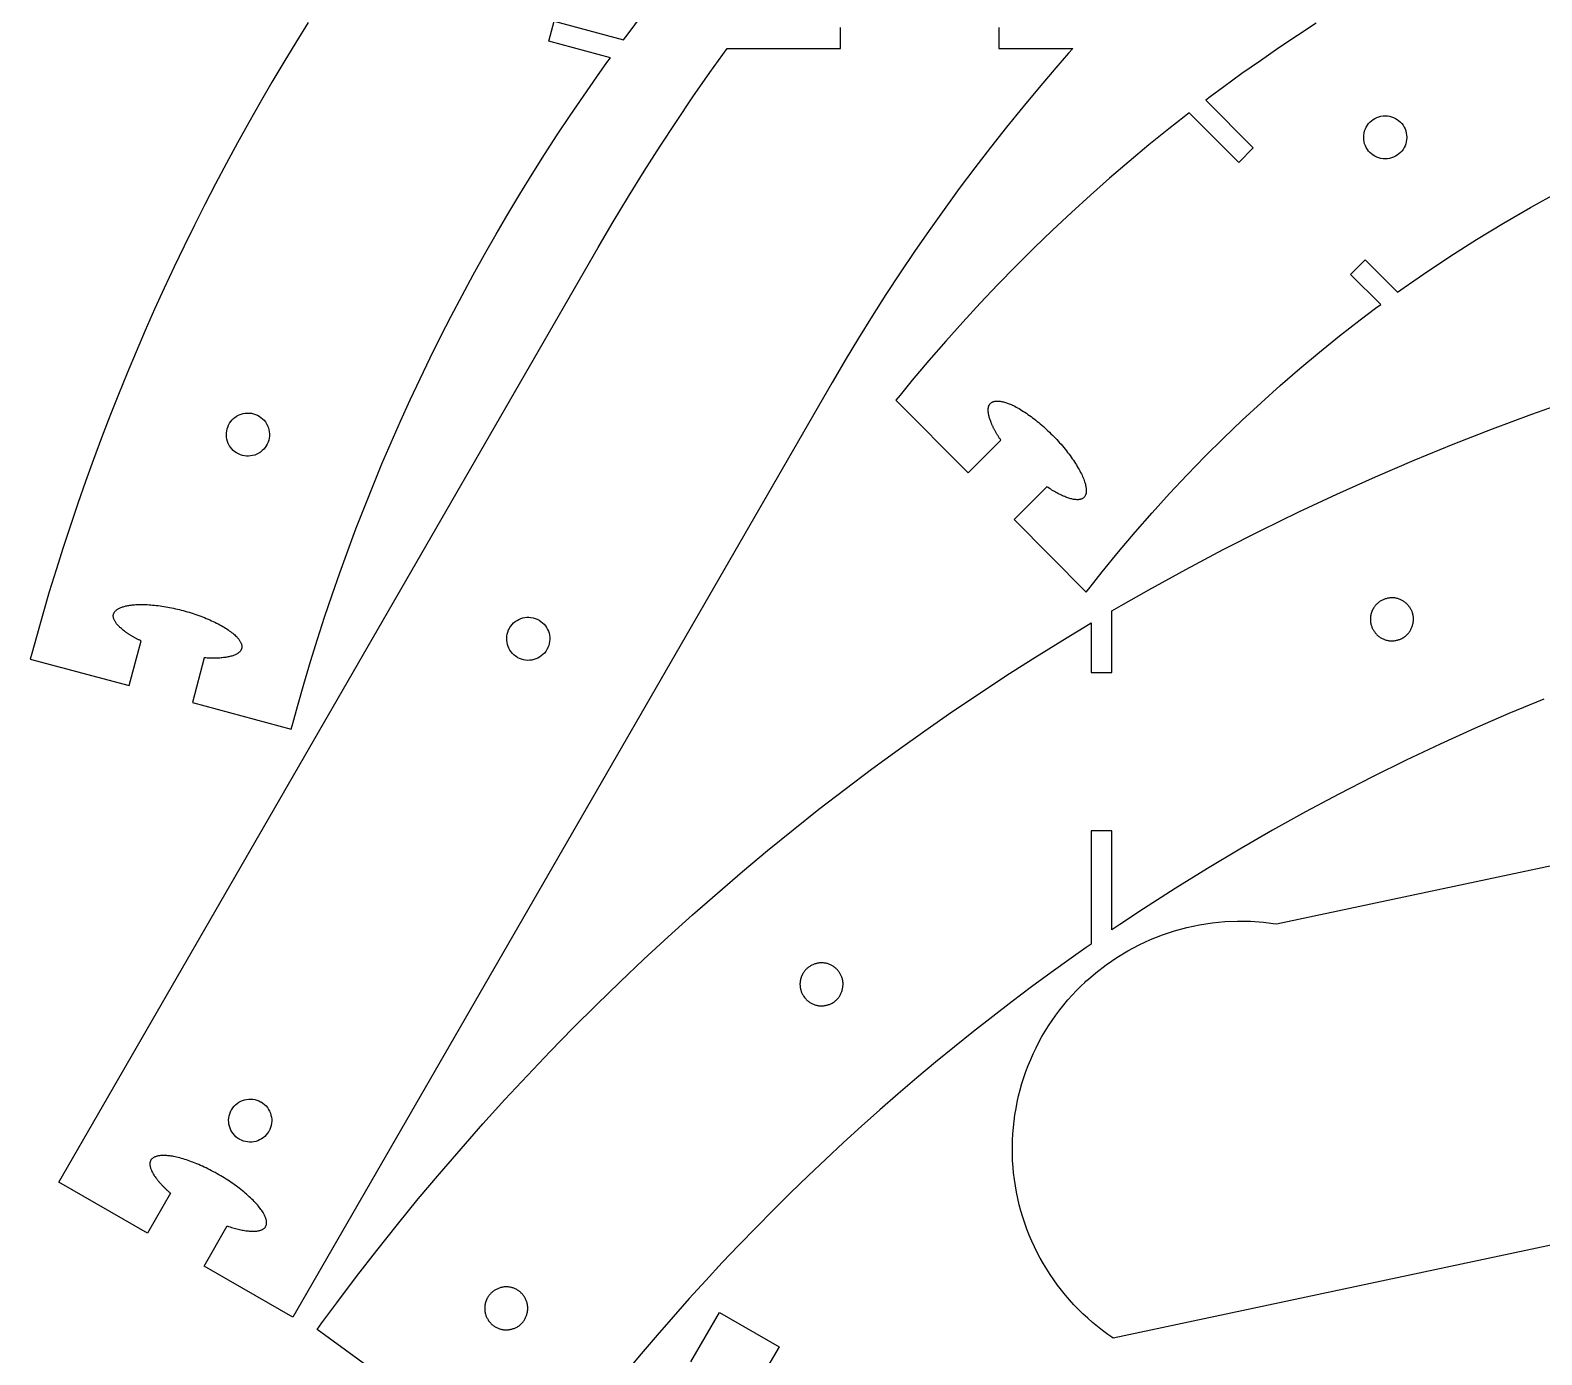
# Model space of a CAD drawing. Extents: x 0 to 281, y 0 to 387.
# Drawn here: x 0.6 to 135.7, y 148.9 to 267.2 of the extents above; entities that cross this region are included whole.
import ezdxf

# ---------------------------------------------------------------- set-up
doc = ezdxf.new("R2010")
doc.units = 0
doc.layers.get('0').update_dxf_attribs({"linetype": 'CONTINUOUS'})

msp = doc.modelspace()

# ---------------------------------------------------------------- linework, layer by layer
at = {"color": 0}
for points in [[(25.405, 267.896), (24.3054, 266.131), (23.2237, 264.356), (22.1604, 262.571), (21.1154, 260.775), (20.0888, 258.969), (19.0804, 257.154), (18.0904, 255.329), (17.119, 253.496), (16.1661, 251.651), (15.2319, 249.799), (14.3165, 247.936), (13.4198, 246.067), (12.5419, 244.186), (11.6829, 242.299), (10.8429, 240.401), (10.0219, 238.496), (9.2199, 236.582), (8.4372, 234.661), (7.6737, 232.732), (6.9294, 230.794), (6.2045, 228.849), (5.499, 226.897), (4.8129, 224.938), (4.1465, 222.969), (3.4995, 220.996), (2.8722, 219.015), (2.265, 217.026), (1.6771, 215.032), (1.1094, 213.032), (0.6959, 211.526), (0.5615, 211.024), (9.3997, 208.656), (10.4704, 212.651), (10.4125, 212.679), (10.3551, 212.708), (10.2981, 212.736), (10.2418, 212.764), (10.1859, 212.793), (10.1306, 212.822), (10.0758, 212.85), (10.0216, 212.879), (9.968, 212.908), (9.9148, 212.936), (9.8622, 212.965), (9.8104, 212.994), (9.759, 213.024), (9.7083, 213.053), (9.658, 213.083), (9.6086, 213.112), (9.5595, 213.142), (9.5113, 213.171), (9.4636, 213.201), (9.4166, 213.231), (9.3702, 213.26), (9.3245, 213.29), (9.2795, 213.319), (9.2352, 213.35), (9.1915, 213.379), (9.1484, 213.41), (9.1062, 213.439), (9.0645, 213.469), (9.0236, 213.499), (8.9836, 213.528), (8.9098, 213.585), (8.8388, 213.64), (8.7706, 213.697), (8.7053, 213.753), (8.6428, 213.808), (8.5831, 213.864), (8.5263, 213.918), (8.4723, 213.974), (8.4212, 214.028), (8.3729, 214.081), (8.3273, 214.135), (8.2847, 214.188), (8.2448, 214.24), (8.2079, 214.293), (8.1738, 214.344), (8.1425, 214.394), (8.114, 214.446), (8.0884, 214.496), (8.0656, 214.544), (8.0458, 214.593), (8.0287, 214.64), (8.0145, 214.688), (8.0031, 214.735), (7.9945, 214.781), (7.989, 214.825), (7.9862, 214.869), (7.9862, 214.911), (7.989, 214.954), (7.9948, 214.996), (8.0034, 215.036), (8.015, 215.075), (8.0304, 215.115), (8.0494, 215.157), (8.0719, 215.196), (8.098, 215.236), (8.1273, 215.274), (8.1599, 215.311), (8.1961, 215.349), (8.2355, 215.383), (8.2781, 215.418), (8.3241, 215.453), (8.3733, 215.486), (8.4257, 215.518), (8.4812, 215.549), (8.5398, 215.578), (8.6016, 215.607), (8.6664, 215.635), (8.7344, 215.661), (8.8052, 215.686), (8.8793, 215.711), (8.9561, 215.735), (9.0359, 215.756), (9.1185, 215.776), (9.204, 215.796), (9.2926, 215.813), (9.3838, 215.829), (9.4779, 215.844), (9.5747, 215.858), (9.674, 215.869), (9.7763, 215.881), (9.8812, 215.889), (10.0131, 215.897), (10.1488, 215.904), (10.2877, 215.908), (10.43, 215.91), (10.5752, 215.91), (10.7234, 215.907), (10.8743, 215.901), (11.0279, 215.894), (11.184, 215.886), (11.3423, 215.874), (11.5029, 215.86), (11.6654, 215.844), (11.8298, 215.826), (11.9958, 215.806), (12.1634, 215.783), (12.3325, 215.76), (12.5027, 215.733), (12.6741, 215.706), (12.8462, 215.675), (13.0194, 215.643), (13.1932, 215.608), (13.3673, 215.572), (13.5418, 215.533), (13.7163, 215.494), (13.8908, 215.451), (14.0654, 215.408), (14.2397, 215.362), (14.4133, 215.315), (14.5865, 215.267), (14.7589, 215.215), (14.9368, 215.161), (15.1133, 215.104), (15.2883, 215.047), (15.4618, 214.986), (15.6333, 214.925), (15.8026, 214.862), (15.97, 214.799), (16.1351, 214.733), (16.2976, 214.667), (16.4579, 214.599), (16.6154, 214.529), (16.77, 214.46), (16.9217, 214.389), (17.0701, 214.317), (17.2156, 214.244), (17.3576, 214.171), (17.4961, 214.096), (17.6311, 214.022), (17.7622, 213.947), (17.8893, 213.871), (18.0125, 213.796), (18.1314, 213.719), (18.2461, 213.643), (18.3563, 213.567), (18.4619, 213.49), (18.5629, 213.414), (18.659, 213.337), (18.7501, 213.263), (18.8358, 213.186), (18.9165, 213.111), (18.9918, 213.036), (19.0469, 212.978), (19.0987, 212.919), (19.1472, 212.862), (19.1922, 212.806), (19.2342, 212.75), (19.2726, 212.696), (19.3076, 212.642), (19.3394, 212.587), (19.3681, 212.535), (19.3932, 212.483), (19.415, 212.432), (19.4336, 212.381), (19.4486, 212.332), (19.4606, 212.282), (19.4693, 212.235), (19.4747, 212.188), (19.4765, 212.14), (19.4754, 212.094), (19.4707, 212.05), (19.4631, 212.006), (19.4519, 211.962), (19.4375, 211.921), (19.4197, 211.879), (19.3987, 211.837), (19.3744, 211.799), (19.3469, 211.76), (19.3163, 211.721), (19.2822, 211.685), (19.2449, 211.647), (19.2043, 211.612), (19.1604, 211.578), (19.1107, 211.542), (19.0569, 211.508), (18.9997, 211.475), (18.9383, 211.443), (18.8736, 211.413), (18.805, 211.383), (18.7329, 211.356), (18.6572, 211.331), (18.5779, 211.304), (18.4956, 211.282), (18.41, 211.26), (18.3208, 211.239), (18.229, 211.219), (18.1338, 211.201), (18.0358, 211.185), (17.9347, 211.171), (17.8308, 211.157), (17.7243, 211.144), (17.6151, 211.135), (17.5031, 211.126), (17.3886, 211.119), (17.2718, 211.114), (17.1525, 211.11), (17.0308, 211.107), (16.9069, 211.107), (16.7811, 211.108), (16.6531, 211.11), (16.5229, 211.114), (16.3908, 211.121), (16.2569, 211.128), (16.1211, 211.138), (15.0504, 207.142), (23.8886, 204.774), (24.0237, 205.279), (24.4408, 206.792), (25.0158, 208.803), (25.6137, 210.807), (26.2342, 212.801), (26.8769, 214.789), (27.5422, 216.768), (28.2299, 218.74), (28.9397, 220.701), (29.6717, 222.656), (30.4256, 224.6), (31.2017, 226.536), (31.9994, 228.463), (32.8193, 230.379), (33.6608, 232.287), (34.5237, 234.185), (35.4083, 236.072), (36.3144, 237.949), (37.2418, 239.817), (38.1906, 241.672), (39.1603, 243.518), (40.1512, 245.353), (41.1633, 247.176), (42.1961, 248.987), (43.2499, 250.789), (44.3243, 252.578), (45.4194, 254.356), (46.5353, 256.119), (47.6714, 257.872), (48.8279, 259.614), (50.0049, 261.342), (51.2021, 263.057), (52.1126, 264.335), (52.4193, 264.758), (46.9092, 266.235), (47.3879, 268.022), (53.5915, 266.36), (53.9906, 266.899), (55.2035, 268.503)], [(115.514, 267.838), (113.832, 266.747), (112.165, 265.633), (110.511, 264.499), (108.87, 263.342), (107.244, 262.164), (106.033, 261.267), (105.632, 260.964), (109.882, 256.714), (108.574, 255.406), (104.148, 259.832), (103.693, 259.481), (102.338, 258.412), (100.551, 256.967), (98.7849, 255.494), (97.0408, 253.999), (95.3189, 252.476), (93.6208, 250.929), (91.9449, 249.358), (90.2928, 247.764), (88.6639, 246.144), (87.0588, 244.501), (85.4778, 242.835), (83.9218, 241.144), (82.3899, 239.432), (80.8818, 237.696), (79.4008, 235.938), (78.3049, 234.606), (77.9438, 234.158), (84.3828, 227.668), (87.3199, 230.582), (87.2818, 230.639), (87.2437, 230.696), (87.2068, 230.751), (87.1699, 230.808), (87.1339, 230.864), (87.0987, 230.919), (87.0637, 230.975), (87.0299, 231.031), (86.9968, 231.086), (86.9638, 231.14), (86.9318, 231.194), (86.8999, 231.25), (86.8687, 231.304), (86.8378, 231.357), (86.8078, 231.411), (86.7787, 231.464), (86.7508, 231.517), (86.7228, 231.569), (86.6958, 231.622), (86.6689, 231.674), (86.6428, 231.726), (86.6178, 231.778), (86.5928, 231.828), (86.5699, 231.879), (86.5458, 231.929), (86.5238, 231.979), (86.5018, 232.028), (86.4808, 232.076), (86.4608, 232.125), (86.4408, 232.174), (86.4088, 232.256), (86.3788, 232.335), (86.3518, 232.412), (86.3258, 232.49), (86.3028, 232.565), (86.2818, 232.639), (86.2628, 232.711), (86.2458, 232.782), (86.2308, 232.85), (86.2188, 232.918), (86.2078, 232.983), (86.1989, 233.047), (86.1928, 233.11), (86.1887, 233.169), (86.1858, 233.228), (86.1858, 233.285), (86.1868, 233.34), (86.1908, 233.393), (86.1968, 233.444), (86.2039, 233.494), (86.2138, 233.542), (86.2249, 233.588), (86.2389, 233.632), (86.2538, 233.674), (86.2708, 233.713), (86.2908, 233.751), (86.3118, 233.786), (86.3349, 233.821), (86.3589, 233.851), (86.3858, 233.882), (86.4178, 233.911), (86.4518, 233.939), (86.4889, 233.965), (86.5278, 233.987), (86.5699, 234.008), (86.6149, 234.028), (86.6618, 234.043), (86.7118, 234.057), (86.7639, 234.068), (86.8178, 234.076), (86.8749, 234.082), (86.9338, 234.086), (86.9949, 234.088), (87.0588, 234.086), (87.1249, 234.082), (87.1928, 234.076), (87.2628, 234.068), (87.3349, 234.057), (87.4088, 234.043), (87.4849, 234.026), (87.5628, 234.007), (87.6428, 233.986), (87.7237, 233.963), (87.8078, 233.936), (87.8929, 233.907), (87.9799, 233.875), (88.0689, 233.84), (88.1588, 233.803), (88.2508, 233.764), (88.3449, 233.721), (88.4399, 233.676), (88.5628, 233.615), (88.6868, 233.55), (88.8137, 233.481), (88.9418, 233.408), (89.0718, 233.332), (89.2028, 233.251), (89.3358, 233.167), (89.4699, 233.081), (89.6049, 232.989), (89.7408, 232.896), (89.8768, 232.799), (90.0139, 232.699), (90.1518, 232.596), (90.2899, 232.49), (90.4289, 232.381), (90.5668, 232.271), (90.7058, 232.157), (90.8438, 232.04), (90.9818, 231.922), (91.1199, 231.803), (91.2568, 231.679), (91.3929, 231.556), (91.5278, 231.429), (91.6628, 231.301), (91.7958, 231.171), (91.9278, 231.04), (92.0588, 230.907), (92.1887, 230.774), (92.3158, 230.639), (92.4418, 230.501), (92.5699, 230.361), (92.6949, 230.219), (92.8168, 230.076), (92.9368, 229.933), (93.0549, 229.79), (93.1699, 229.647), (93.2818, 229.503), (93.3908, 229.36), (93.4968, 229.218), (93.6008, 229.075), (93.7008, 228.933), (93.7968, 228.792), (93.8908, 228.651), (93.9808, 228.513), (94.0678, 228.375), (94.1508, 228.239), (94.2308, 228.103), (94.3068, 227.969), (94.3778, 227.838), (94.4468, 227.708), (94.5108, 227.581), (94.5708, 227.454), (94.6268, 227.332), (94.6778, 227.211), (94.7258, 227.093), (94.7689, 226.978), (94.8068, 226.865), (94.8408, 226.756), (94.8699, 226.649), (94.8949, 226.546), (94.9099, 226.471), (94.9229, 226.397), (94.9338, 226.325), (94.9418, 226.256), (94.9468, 226.189), (94.9499, 226.125), (94.9508, 226.063), (94.9489, 226.003), (94.9449, 225.944), (94.9378, 225.889), (94.9278, 225.836), (94.9158, 225.786), (94.9018, 225.737), (94.8849, 225.692), (94.8658, 225.649), (94.8439, 225.607), (94.8199, 225.568), (94.7939, 225.532), (94.7649, 225.497), (94.7329, 225.465), (94.6999, 225.436), (94.6628, 225.41), (94.6249, 225.385), (94.5839, 225.362), (94.5399, 225.343), (94.4949, 225.325), (94.4468, 225.31), (94.3958, 225.297), (94.3428, 225.288), (94.2878, 225.279), (94.2268, 225.274), (94.1628, 225.271), (94.0968, 225.272), (94.0278, 225.275), (93.9568, 225.282), (93.8828, 225.292), (93.8068, 225.303), (93.7278, 225.318), (93.6468, 225.337), (93.5639, 225.358), (93.4789, 225.382), (93.3918, 225.41), (93.3018, 225.439), (93.2108, 225.471), (93.1178, 225.507), (93.0238, 225.544), (92.9268, 225.585), (92.8289, 225.629), (92.7299, 225.675), (92.6289, 225.724), (92.5258, 225.775), (92.4218, 225.829), (92.3168, 225.886), (92.2108, 225.946), (92.1039, 226.007), (91.9949, 226.071), (91.8858, 226.138), (91.7758, 226.207), (91.6649, 226.279), (91.5528, 226.353), (91.4399, 226.429), (88.5028, 223.515), (94.9558, 217.013), (95.3088, 217.469), (96.3839, 218.828), (97.8428, 220.615), (99.3318, 222.378), (100.852, 224.112), (102.4, 225.819), (103.977, 227.5), (105.583, 229.153), (107.218, 230.778), (108.881, 232.374), (110.57, 233.94), (112.288, 235.478), (114.031, 236.986), (115.802, 238.464), (117.597, 239.911), (119.42, 241.328), (120.802, 242.371), (121.267, 242.714), (118.579, 245.4), (119.888, 246.708), (122.782, 243.814), (123.357, 244.224), (125.097, 245.432), (127.443, 246.999), (129.821, 248.515), (132.229, 249.981), (134.667, 251.393), (137.133, 252.753)], [(87.1322, 267.451), (87.1322, 265.601), (93.7561, 265.601), (93.3738, 265.169), (92.2374, 263.865), (90.7411, 262.111), (89.2674, 260.339), (87.8164, 258.549), (86.3883, 256.74), (84.9833, 254.914), (83.6014, 253.071), (82.2431, 251.211), (80.9082, 249.333), (79.5969, 247.439), (78.3096, 245.528), (77.0463, 243.601), (75.8071, 241.658), (74.5922, 239.7), (73.4019, 237.725), (72.5246, 236.235), (72.2362, 235.735), (24.0215, 152.225), (16.0974, 156.8), (18.166, 160.382), (18.2946, 160.337), (18.4219, 160.296), (18.5481, 160.256), (18.6726, 160.218), (18.7956, 160.182), (18.9171, 160.149), (19.0369, 160.118), (19.1549, 160.089), (19.2713, 160.061), (19.3856, 160.036), (19.4978, 160.014), (19.6082, 159.993), (19.7164, 159.975), (19.8226, 159.958), (19.9262, 159.944), (20.0278, 159.932), (20.1265, 159.924), (20.2231, 159.915), (20.3169, 159.91), (20.4082, 159.907), (20.4967, 159.907), (20.5824, 159.908), (20.6653, 159.911), (20.7453, 159.918), (20.8219, 159.925), (20.8958, 159.936), (20.9664, 159.949), (21.0338, 159.962), (21.0978, 159.981), (21.1585, 160), (21.2146, 160.021), (21.2676, 160.043), (21.3176, 160.068), (21.3644, 160.094), (21.4081, 160.122), (21.4486, 160.153), (21.4863, 160.185), (21.5206, 160.218), (21.5515, 160.254), (21.5794, 160.29), (21.6042, 160.329), (21.626, 160.371), (21.6444, 160.414), (21.6597, 160.457), (21.6719, 160.504), (21.6808, 160.551), (21.6864, 160.601), (21.6892, 160.653), (21.6885, 160.706), (21.6846, 160.761), (21.6774, 160.817), (21.6671, 160.875), (21.6537, 160.935), (21.6369, 160.997), (21.6169, 161.06), (21.5938, 161.125), (21.5674, 161.192), (21.5376, 161.261), (21.5046, 161.331), (21.4685, 161.403), (21.4289, 161.475), (21.3756, 161.568), (21.3169, 161.661), (21.2535, 161.757), (21.1853, 161.853), (21.1119, 161.951), (21.0344, 162.051), (20.9519, 162.153), (20.8653, 162.254), (20.7742, 162.358), (20.6789, 162.462), (20.5796, 162.567), (20.4763, 162.672), (20.3692, 162.779), (20.2583, 162.886), (20.1437, 162.993), (20.0256, 163.101), (19.9039, 163.208), (19.779, 163.317), (19.651, 163.424), (19.5199, 163.532), (19.3857, 163.639), (19.2488, 163.746), (19.1092, 163.853), (18.9667, 163.958), (18.8219, 164.064), (18.6744, 164.168), (18.5249, 164.271), (18.3731, 164.374), (18.2192, 164.475), (18.0635, 164.575), (17.9063, 164.674), (17.7474, 164.771), (17.5874, 164.865), (17.4264, 164.96), (17.2644, 165.051), (17.1017, 165.142), (16.9382, 165.229), (16.7743, 165.317), (16.6101, 165.4), (16.4458, 165.482), (16.2814, 165.563), (16.1171, 165.64), (15.9532, 165.715), (15.7897, 165.789), (15.6269, 165.86), (15.465, 165.928), (15.3039, 165.994), (15.144, 166.057), (14.9853, 166.118), (14.8281, 166.175), (14.6724, 166.231), (14.5183, 166.282), (14.3663, 166.332), (14.2164, 166.378), (14.0686, 166.421), (13.9231, 166.46), (13.7803, 166.497), (13.6401, 166.531), (13.5027, 166.56), (13.3684, 166.587), (13.2648, 166.606), (13.1634, 166.622), (13.0641, 166.636), (12.9672, 166.647), (12.8724, 166.658), (12.7801, 166.665), (12.6901, 166.671), (12.6025, 166.675), (12.5174, 166.676), (12.4346, 166.676), (12.3544, 166.674), (12.2768, 166.669), (12.2017, 166.664), (12.1292, 166.656), (12.0594, 166.646), (11.9923, 166.633), (11.9278, 166.619), (11.8662, 166.604), (11.8073, 166.587), (11.7514, 166.568), (11.6982, 166.547), (11.6479, 166.525), (11.6006, 166.5), (11.5563, 166.474), (11.515, 166.446), (11.4767, 166.417), (11.4415, 166.386), (11.4095, 166.353), (11.3806, 166.319), (11.3549, 166.283), (11.3337, 166.249), (11.3149, 166.211), (11.2987, 166.174), (11.285, 166.133), (11.2738, 166.092), (11.2651, 166.049), (11.259, 166.004), (11.2555, 165.957), (11.2544, 165.91), (11.256, 165.861), (11.2601, 165.81), (11.2668, 165.758), (11.276, 165.704), (11.2878, 165.65), (11.3023, 165.593), (11.3192, 165.536), (11.3389, 165.478), (11.3611, 165.418), (11.3859, 165.357), (11.4134, 165.294), (11.4435, 165.231), (11.4762, 165.167), (11.5116, 165.1), (11.5496, 165.033), (11.5903, 164.967), (11.6336, 164.897), (11.6796, 164.828), (11.7283, 164.757), (11.7796, 164.685), (11.8337, 164.612), (11.8653, 164.571), (11.8977, 164.529), (11.931, 164.487), (11.965, 164.446), (11.9998, 164.404), (12.0353, 164.361), (12.0717, 164.319), (12.1087, 164.276), (12.1465, 164.233), (12.1851, 164.19), (12.2244, 164.147), (12.2644, 164.104), (12.3051, 164.06), (12.3465, 164.017), (12.3887, 163.972), (12.4315, 163.929), (12.475, 163.885), (12.5192, 163.842), (12.564, 163.797), (12.6096, 163.753), (12.6558, 163.708), (12.7026, 163.664), (12.7501, 163.619), (12.7982, 163.575), (12.8469, 163.531), (12.8962, 163.486), (12.9462, 163.442), (12.9967, 163.397), (13.0479, 163.351), (13.0997, 163.307), (13.0997, 163.307), (11.0311, 159.725), (3.107, 164.3), (51.3217, 247.81), (51.6532, 248.383), (52.6619, 250.097), (54.0313, 252.367), (55.4293, 254.619), (56.8561, 256.853), (58.3113, 259.068), (59.7946, 261.265), (61.3064, 263.442), (62.4576, 265.064), (62.846, 265.601), (72.9822, 265.601), (72.9822, 267.451)], [(33.4815, 145.837), (26.2003, 151.128), (26.6346, 151.725), (27.9525, 153.508), (29.7338, 155.865), (31.5437, 158.199), (33.3825, 160.508), (35.2494, 162.792), (37.1444, 165.051), (39.0671, 167.285), (41.0174, 169.493), (42.9949, 171.676), (44.9994, 173.833), (47.0307, 175.964), (49.0883, 178.069), (51.1722, 180.147), (53.2819, 182.199), (55.4174, 184.222), (57.5782, 186.219), (59.7642, 188.188), (61.9751, 190.129), (64.2111, 192.043), (66.4701, 193.928), (68.7542, 195.785), (71.0621, 197.612), (73.3932, 199.411), (75.7482, 201.181), (78.1261, 202.921), (80.5261, 204.632), (82.9492, 206.313), (85.3942, 207.962), (87.8611, 209.582), (90.3501, 211.171), (92.8601, 212.729), (94.7572, 213.879), (95.3922, 214.257), (95.3922, 209.836), (97.2451, 209.836), (97.2451, 215.346), (98.0632, 215.822), (100.532, 217.225), (103.848, 219.047), (107.188, 220.814), (110.554, 222.525), (113.946, 224.179), (117.361, 225.776), (120.799, 227.318), (124.26, 228.801), (127.743, 230.229), (131.246, 231.599), (134.771, 232.911), (138.314, 234.165)], [(135.839, 207.454), (132.734, 206.165), (129.649, 204.826), (126.585, 203.436), (123.543, 201.997), (120.523, 200.508), (117.527, 198.969), (114.553, 197.381), (111.605, 195.743), (108.679, 194.057), (105.781, 192.324), (102.909, 190.54), (100.063, 188.708), (97.9451, 187.304), (97.2451, 186.829), (97.2451, 195.686), (95.3922, 195.686), (95.3922, 185.557), (94.9432, 185.246), (93.6022, 184.301), (91.8272, 183.026), (90.0663, 181.733), (88.3192, 180.422), (86.5861, 179.093), (84.8692, 177.746), (83.1651, 176.382), (81.4772, 175), (79.8042, 173.601), (78.1451, 172.185), (76.5022, 170.751), (74.8742, 169.301), (73.2622, 167.835), (71.6651, 166.351), (70.0842, 164.851), (68.5192, 163.335), (66.9701, 161.801), (65.4371, 160.251), (63.9201, 158.686), (62.4192, 157.106), (60.9361, 155.508), (59.4682, 153.896), (58.0181, 152.267), (56.5842, 150.624), (55.1675, 148.964), (53.7679, 147.29)], [(183.604, 168.681), (97.3633, 150.35), (97.2421, 150.431), (96.8832, 150.682), (96.4143, 151.026), (95.9567, 151.383), (95.5107, 151.751), (95.0764, 152.133), (94.6539, 152.525), (94.2435, 152.926), (93.8453, 153.342), (93.4596, 153.765), (93.0864, 154.199), (92.7258, 154.642), (92.3783, 155.096), (92.0439, 155.558), (91.7226, 156.031), (91.415, 156.51), (91.1208, 156.999), (90.8403, 157.494), (90.5739, 157.999), (90.3217, 158.511), (90.0837, 159.029), (89.8601, 159.556), (89.6514, 160.087), (89.4574, 160.626), (89.2783, 161.169), (89.1144, 161.719), (88.9658, 162.276), (88.8328, 162.836), (88.7153, 163.401), (88.6139, 163.971), (88.5285, 164.544), (88.4593, 165.124), (88.4176, 165.56), (88.4065, 165.706), (88.3953, 165.85), (88.3703, 166.288), (88.3507, 166.869), (88.3479, 167.449), (88.3614, 168.028), (88.3914, 168.604), (88.4376, 169.179), (88.5, 169.75), (88.5782, 170.319), (88.6724, 170.885), (88.7824, 171.446), (88.9078, 172.004), (89.0487, 172.557), (89.205, 173.106), (89.3765, 173.65), (89.5631, 174.189), (89.7646, 174.724), (89.9811, 175.25), (90.2121, 175.772), (90.4578, 176.286), (90.7182, 176.794), (90.9928, 177.294), (91.2815, 177.789), (91.5843, 178.274), (91.9011, 178.751), (92.2318, 179.221), (92.5761, 179.682), (92.934, 180.133), (93.3053, 180.575), (93.6901, 181.008), (94.0881, 181.431), (94.4992, 181.842), (94.8157, 182.144), (94.9232, 182.243), (95.1375, 182.442), (95.8032, 183.008), (96.72, 183.717), (97.6711, 184.369), (98.6537, 184.964), (99.6653, 185.501), (100.703, 185.981), (101.764, 186.399), (102.847, 186.758), (103.948, 187.056), (105.064, 187.292), (106.194, 187.464), (107.334, 187.574), (108.482, 187.619), (109.635, 187.599), (110.791, 187.514), (111.659, 187.408), (111.947, 187.361), (151.569, 195.783)], [(59.6201, 148.239), (62.1711, 152.657), (67.4982, 149.581), (66.4982, 147.849)]]:
    msp.add_lwpolyline(points, dxfattribs=at)
for points in [[(121.671, 255.722), (121.622, 255.722), (121.474, 255.732), (121.283, 255.761), (121.099, 255.808), (120.921, 255.874), (120.753, 255.954), (120.595, 256.05), (120.446, 256.161), (120.31, 256.286), (120.185, 256.422), (120.075, 256.571), (119.978, 256.729), (119.897, 256.897), (119.832, 257.074), (119.785, 257.258), (119.756, 257.45), (119.746, 257.597), (119.746, 257.696), (119.756, 257.843), (119.785, 258.035), (119.832, 258.219), (119.897, 258.396), (119.978, 258.564), (120.075, 258.724), (120.185, 258.871), (120.31, 259.008), (120.446, 259.132), (120.595, 259.243), (120.753, 259.339), (120.921, 259.421), (121.099, 259.485), (121.283, 259.533), (121.474, 259.563), (121.622, 259.572), (121.72, 259.572), (121.868, 259.563), (122.058, 259.533), (122.243, 259.485), (122.42, 259.421), (122.589, 259.339), (122.747, 259.243), (122.896, 259.132), (123.032, 259.008), (123.156, 258.871), (123.267, 258.724), (123.364, 258.564), (123.445, 258.396), (123.51, 258.219), (123.557, 258.035), (123.586, 257.843), (123.596, 257.696), (123.596, 257.597), (123.586, 257.45), (123.557, 257.258), (123.51, 257.074), (123.445, 256.897), (123.364, 256.729), (123.267, 256.571), (123.156, 256.422), (123.032, 256.286), (122.896, 256.161), (122.747, 256.05), (122.589, 255.954), (122.42, 255.874), (122.243, 255.808), (122.058, 255.761), (121.868, 255.732), (121.72, 255.722), (121.671, 255.722)], [(20.9817, 229.425), (20.939, 229.4), (20.8061, 229.335), (20.6261, 229.265), (20.4425, 229.214), (20.2569, 229.181), (20.0708, 229.167), (19.8851, 229.171), (19.7013, 229.193), (19.5208, 229.232), (19.3447, 229.289), (19.1749, 229.361), (19.0119, 229.451), (18.8576, 229.556), (18.7132, 229.676), (18.5799, 229.813), (18.459, 229.964), (18.3765, 230.086), (18.3519, 230.129), (18.3272, 230.172), (18.2622, 230.304), (18.1918, 230.485), (18.1406, 230.668), (18.1083, 230.854), (18.0944, 231.04), (18.0986, 231.226), (18.1204, 231.41), (18.1597, 231.59), (18.2158, 231.767), (18.2888, 231.936), (18.3779, 232.099), (18.4833, 232.253), (18.604, 232.397), (18.7401, 232.531), (18.8911, 232.651), (19.014, 232.735), (19.0565, 232.758), (19.099, 232.783), (19.2319, 232.849), (19.4119, 232.919), (19.5956, 232.971), (19.7811, 233.003), (19.9672, 233.017), (20.1531, 233.013), (20.3368, 232.99), (20.5174, 232.951), (20.6933, 232.894), (20.8633, 232.822), (21.0261, 232.733), (21.1806, 232.628), (21.325, 232.507), (21.4583, 232.371), (21.5792, 232.219), (21.6615, 232.097), (21.6863, 232.054), (21.7108, 232.011), (21.7758, 231.879), (21.8463, 231.699), (21.8975, 231.515), (21.9299, 231.331), (21.9437, 231.143), (21.9394, 230.958), (21.9176, 230.774), (21.8783, 230.593), (21.8222, 230.418), (21.7493, 230.247), (21.66, 230.085), (21.5549, 229.931), (21.434, 229.786), (21.2979, 229.653), (21.1469, 229.532), (21.024, 229.449), (20.9817, 229.425)], [(120.343, 214.582), (120.345, 214.508), (120.349, 214.435), (120.356, 214.362), (120.367, 214.289), (120.381, 214.217), (120.396, 214.146), (120.416, 214.075), (120.436, 214.006), (120.46, 213.936), (120.488, 213.868), (120.517, 213.8), (120.548, 213.735), (120.582, 213.669), (120.618, 213.606), (120.657, 213.543), (120.699, 213.482), (120.742, 213.422), (120.786, 213.365), (120.834, 213.308), (120.884, 213.254), (120.935, 213.201), (120.988, 213.151), (121.042, 213.103), (121.099, 213.057), (121.157, 213.013), (121.218, 212.971), (121.279, 212.931), (121.343, 212.894), (121.409, 212.86), (121.474, 212.828), (121.542, 212.8), (121.61, 212.774), (121.679, 212.75), (121.749, 212.729), (121.82, 212.712), (121.891, 212.697), (121.963, 212.685), (122.035, 212.675), (122.109, 212.669), (122.181, 212.665), (122.255, 212.664), (122.327, 212.665), (122.4, 212.668), (122.473, 212.675), (122.546, 212.685), (122.618, 212.696), (122.689, 212.711), (122.76, 212.728), (122.831, 212.747), (122.9, 212.769), (122.97, 212.793), (123.038, 212.821), (123.105, 212.85), (123.17, 212.882), (123.234, 212.917), (123.296, 212.954), (123.357, 212.993), (123.417, 213.035), (123.475, 213.079), (123.532, 213.126), (123.586, 213.175), (123.638, 213.225), (123.686, 213.276), (123.734, 213.331), (123.778, 213.386), (123.821, 213.443), (123.861, 213.503), (123.9, 213.563), (123.936, 213.625), (123.97, 213.688), (124.002, 213.753), (124.031, 213.818), (124.059, 213.885), (124.082, 213.951), (124.105, 214.019), (124.124, 214.089), (124.142, 214.158), (124.157, 214.228), (124.17, 214.299), (124.179, 214.369), (124.186, 214.44), (124.191, 214.513), (124.193, 214.583), (124.192, 214.656), (124.189, 214.726), (124.184, 214.799), (124.174, 214.869), (124.163, 214.939), (124.149, 215.01), (124.132, 215.079), (124.113, 215.149), (124.089, 215.217), (124.066, 215.282), (124.038, 215.347), (124.007, 215.411), (123.975, 215.475), (123.941, 215.536), (123.903, 215.596), (123.864, 215.656), (123.823, 215.712), (123.779, 215.768), (123.735, 215.822), (123.688, 215.875), (123.638, 215.926), (123.588, 215.976), (123.535, 216.024), (123.481, 216.069), (123.425, 216.112), (123.367, 216.154), (123.309, 216.194), (123.249, 216.232), (123.188, 216.267), (123.125, 216.3), (123.061, 216.332), (122.996, 216.36), (122.931, 216.386), (122.864, 216.41), (122.798, 216.432), (122.73, 216.45), (122.66, 216.467), (122.591, 216.479), (122.52, 216.49), (122.45, 216.497), (122.378, 216.503), (122.307, 216.506), (122.236, 216.504), (122.166, 216.501), (122.095, 216.494), (122.024, 216.486), (121.953, 216.475), (121.884, 216.461), (121.814, 216.444), (121.746, 216.426), (121.678, 216.404), (121.61, 216.381), (121.543, 216.356), (121.478, 216.326), (121.414, 216.296), (121.35, 216.264), (121.289, 216.228), (121.228, 216.192), (121.168, 216.151), (121.11, 216.111), (121.054, 216.067), (120.999, 216.022), (120.946, 215.975), (120.895, 215.925), (120.845, 215.874), (120.798, 215.821), (120.753, 215.767), (120.71, 215.71), (120.668, 215.651), (120.63, 215.592), (120.611, 215.561), (120.593, 215.531), (120.577, 215.5), (120.56, 215.468), (120.543, 215.436), (120.528, 215.404), (120.514, 215.372), (120.499, 215.34), (120.485, 215.307), (120.473, 215.275), (120.46, 215.242), (120.449, 215.208), (120.436, 215.174), (120.427, 215.14), (120.417, 215.107), (120.407, 215.072), (120.399, 215.038), (120.391, 215.003), (120.382, 214.968), (120.375, 214.933), (120.37, 214.899), (120.364, 214.864), (120.359, 214.829), (120.355, 214.793), (120.352, 214.758), (120.349, 214.724), (120.346, 214.688), (120.345, 214.653), (120.343, 214.617), (120.343, 214.582)], [(44.1139, 211.175), (44.0714, 211.2), (43.9485, 211.283), (43.7974, 211.404), (43.6615, 211.538), (43.5407, 211.682), (43.4356, 211.836), (43.3462, 211.999), (43.2732, 212.168), (43.2171, 212.344), (43.1778, 212.525), (43.156, 212.708), (43.1518, 212.894), (43.1657, 213.081), (43.1981, 213.267), (43.2492, 213.45), (43.3196, 213.631), (43.3847, 213.763), (43.4094, 213.806), (43.4339, 213.849), (43.5164, 213.971), (43.6372, 214.122), (43.7706, 214.258), (43.915, 214.379), (44.0694, 214.483), (44.2321, 214.574), (44.4021, 214.646), (44.5782, 214.703), (44.7587, 214.742), (44.9425, 214.764), (45.1282, 214.768), (45.3144, 214.754), (45.5, 214.721), (45.6835, 214.671), (45.8635, 214.6), (45.9964, 214.535), (46.0389, 214.51), (46.0814, 214.485), (46.2044, 214.403), (46.3554, 214.282), (46.4914, 214.149), (46.6121, 214.004), (46.7175, 213.85), (46.8067, 213.688), (46.8796, 213.517), (46.9358, 213.342), (46.9751, 213.161), (46.9969, 212.976), (47.001, 212.792), (46.9871, 212.606), (46.9549, 212.419), (46.9038, 212.236), (46.8333, 212.056), (46.7681, 211.922), (46.7436, 211.881), (46.7189, 211.837), (46.6364, 211.715), (46.5157, 211.564), (46.3824, 211.428), (46.2379, 211.307), (46.0836, 211.201), (45.9207, 211.112), (45.7507, 211.04), (45.5747, 210.983), (45.3942, 210.944), (45.2103, 210.922), (45.0246, 210.918), (44.8385, 210.932), (44.6528, 210.964), (44.4694, 211.015), (44.2894, 211.086), (44.1567, 211.151), (44.1139, 211.175)], [(69.3621, 181.965), (69.3642, 181.893), (69.3682, 181.819), (69.3761, 181.747), (69.3861, 181.674), (69.3992, 181.601), (69.4151, 181.531), (69.4342, 181.46), (69.4561, 181.39), (69.4801, 181.321), (69.5061, 181.253), (69.5361, 181.185), (69.5672, 181.119), (69.6011, 181.054), (69.6382, 180.99), (69.6761, 180.928), (69.7171, 180.867), (69.7601, 180.807), (69.8061, 180.75), (69.8532, 180.693), (69.9021, 180.639), (69.9542, 180.586), (70.0072, 180.536), (70.0621, 180.487), (70.1192, 180.442), (70.1771, 180.397), (70.2371, 180.356), (70.2992, 180.315), (70.3621, 180.279), (70.4271, 180.244), (70.4942, 180.212), (70.5611, 180.185), (70.6292, 180.158), (70.6982, 180.135), (70.7681, 180.114), (70.8392, 180.097), (70.9101, 180.082), (70.9821, 180.069), (71.0551, 180.06), (71.1272, 180.054), (71.2001, 180.05), (71.2732, 180.049), (71.3461, 180.05), (71.4192, 180.053), (71.4921, 180.06), (71.5651, 180.069), (71.6372, 180.081), (71.7092, 180.094), (71.7801, 180.112), (71.8501, 180.132), (71.9201, 180.154), (71.9892, 180.178), (72.0561, 180.206), (72.1232, 180.235), (72.1892, 180.267), (72.2532, 180.301), (72.3151, 180.339), (72.3772, 180.378), (72.4371, 180.419), (72.4951, 180.464), (72.5511, 180.511), (72.6051, 180.56), (72.6572, 180.61), (72.7061, 180.661), (72.7532, 180.715), (72.7981, 180.771), (72.8401, 180.828), (72.8811, 180.888), (72.9192, 180.947), (72.9551, 181.01), (72.9892, 181.072), (73.0211, 181.138), (73.0501, 181.203), (73.0771, 181.268), (73.1022, 181.336), (73.1242, 181.404), (73.1442, 181.474), (73.1611, 181.543), (73.1761, 181.612), (73.1882, 181.683), (73.1982, 181.754), (73.2051, 181.825), (73.2101, 181.897), (73.2121, 181.968), (73.2111, 182.04), (73.2082, 182.111), (73.2021, 182.182), (73.1942, 182.254), (73.1821, 182.325), (73.1682, 182.394), (73.1511, 182.464), (73.1311, 182.533), (73.1092, 182.601), (73.0842, 182.667), (73.0571, 182.732), (73.0271, 182.796), (72.9942, 182.86), (72.9601, 182.921), (72.9231, 182.981), (72.8842, 183.04), (72.8421, 183.097), (72.7992, 183.153), (72.7542, 183.207), (72.7061, 183.26), (72.6572, 183.311), (72.6061, 183.361), (72.5542, 183.408), (72.4992, 183.454), (72.4442, 183.497), (72.3872, 183.539), (72.3282, 183.579), (72.2681, 183.617), (72.2071, 183.651), (72.1442, 183.685), (72.0801, 183.717), (72.0161, 183.744), (71.9501, 183.771), (71.8842, 183.794), (71.8161, 183.817), (71.7482, 183.835), (71.6792, 183.851), (71.6092, 183.864), (71.5392, 183.875), (71.4692, 183.882), (71.3982, 183.888), (71.3271, 183.89), (71.2551, 183.889), (71.1842, 183.886), (71.1142, 183.879), (71.0432, 183.871), (70.9732, 183.86), (70.9032, 183.846), (70.8332, 183.829), (70.7651, 183.811), (70.6972, 183.789), (70.6292, 183.765), (70.5632, 183.74), (70.4982, 183.711), (70.4332, 183.681), (70.3701, 183.649), (70.3082, 183.612), (70.2471, 183.576), (70.1871, 183.536), (70.1301, 183.496), (70.0732, 183.451), (70.0181, 183.407), (69.9651, 183.358), (69.9142, 183.31), (69.8642, 183.258), (69.8172, 183.206), (69.7721, 183.151), (69.7292, 183.094), (69.6882, 183.036), (69.6492, 182.976), (69.6301, 182.946), (69.6131, 182.915), (69.5951, 182.885), (69.5792, 182.853), (69.5632, 182.821), (69.5471, 182.789), (69.5332, 182.757), (69.5181, 182.725), (69.5051, 182.692), (69.4921, 182.658), (69.4792, 182.626), (69.4671, 182.592), (69.4561, 182.558), (69.4451, 182.525), (69.4361, 182.49), (69.4261, 182.457), (69.4172, 182.422), (69.4092, 182.388), (69.4021, 182.353), (69.3951, 182.318), (69.3892, 182.283), (69.3832, 182.249), (69.3782, 182.214), (69.3742, 182.178), (69.3701, 182.143), (69.3671, 182.107), (69.3651, 182.072), (69.3631, 182.036), (69.3621, 182.001), (69.3621, 181.965)], [(19.2588, 168.125), (19.2162, 168.15), (19.0933, 168.232), (18.9422, 168.353), (18.8063, 168.486), (18.6856, 168.631), (18.5801, 168.785), (18.491, 168.949), (18.4181, 169.118), (18.3618, 169.294), (18.3226, 169.475), (18.3007, 169.658), (18.2967, 169.844), (18.3106, 170.031), (18.3428, 170.215), (18.3939, 170.4), (18.4644, 170.579), (18.5296, 170.712), (18.5542, 170.756), (18.5788, 170.797), (18.6612, 170.921), (18.7819, 171.071), (18.9153, 171.207), (19.0597, 171.328), (19.214, 171.433), (19.3769, 171.522), (19.5469, 171.596), (19.7229, 171.651), (19.9035, 171.692), (20.0874, 171.712), (20.2731, 171.717), (20.4592, 171.703), (20.6446, 171.671), (20.8283, 171.619), (21.0083, 171.55), (21.1413, 171.485), (21.1837, 171.46), (21.2263, 171.435), (21.3492, 171.353), (21.5003, 171.232), (21.6361, 171.099), (21.7569, 170.954), (21.8624, 170.8), (21.9514, 170.636), (22.0244, 170.467), (22.0806, 170.29), (22.1199, 170.11), (22.1417, 169.926), (22.1458, 169.74), (22.1319, 169.554), (22.0996, 169.369), (22.0485, 169.186), (21.9781, 169.006), (21.9129, 168.872), (21.8883, 168.831), (21.8637, 168.788), (21.7813, 168.664), (21.6604, 168.514), (21.5271, 168.378), (21.3826, 168.257), (21.2282, 168.151), (21.0654, 168.063), (20.8956, 167.989), (20.7194, 167.933), (20.5389, 167.893), (20.3551, 167.872), (20.1694, 167.868), (19.9832, 167.882), (19.7976, 167.914), (19.6142, 167.965), (19.434, 168.036), (19.3014, 168.101), (19.2588, 168.125)], [(41.18, 153.015), (41.1814, 152.942), (41.186, 152.869), (41.1935, 152.796), (41.2039, 152.724), (41.2172, 152.651), (41.2332, 152.581), (41.2521, 152.51), (41.2736, 152.439), (41.2976, 152.371), (41.3243, 152.301), (41.3536, 152.235), (41.3853, 152.168), (41.4193, 152.104), (41.4557, 152.04), (41.4946, 151.978), (41.5353, 151.917), (41.5785, 151.857), (41.6236, 151.799), (41.671, 151.743), (41.7203, 151.689), (41.7715, 151.636), (41.8246, 151.586), (41.8796, 151.538), (41.9364, 151.49), (41.9949, 151.447), (42.0551, 151.404), (42.1171, 151.365), (42.1803, 151.329), (42.2453, 151.294), (42.3114, 151.263), (42.3786, 151.233), (42.4468, 151.208), (42.516, 151.185), (42.5861, 151.164), (42.6568, 151.146), (42.7282, 151.132), (42.8001, 151.119), (42.8725, 151.11), (42.9453, 151.103), (43.0182, 151.099), (43.0911, 151.097), (43.1643, 151.099), (43.2372, 151.103), (43.3103, 151.11), (43.3826, 151.118), (43.4547, 151.131), (43.5265, 151.144), (43.5978, 151.161), (43.6681, 151.181), (43.7376, 151.203), (43.8064, 151.228), (43.8742, 151.256), (43.941, 151.285), (44.0064, 151.317), (44.0707, 151.351), (44.1335, 151.388), (44.1949, 151.428), (44.2546, 151.469), (44.3128, 151.514), (44.3689, 151.56), (44.4232, 151.61), (44.4744, 151.66), (44.5236, 151.711), (44.5706, 151.765), (44.6156, 151.821), (44.6583, 151.878), (44.6989, 151.938), (44.7372, 151.997), (44.7735, 152.06), (44.8074, 152.122), (44.8389, 152.186), (44.8682, 152.251), (44.8951, 152.318), (44.9197, 152.386), (44.9418, 152.454), (44.9617, 152.522), (44.9789, 152.592), (44.9938, 152.663), (45.0061, 152.733), (45.016, 152.804), (45.0232, 152.875), (45.0279, 152.947), (45.0299, 153.018), (45.0293, 153.09), (45.0261, 153.161), (45.0203, 153.232), (45.0115, 153.303), (45.0003, 153.374), (44.9861, 153.444), (44.9692, 153.514), (44.9494, 153.582), (44.9264, 153.651), (44.9006, 153.721), (44.8721, 153.788), (44.841, 153.854), (44.8071, 153.918), (44.7707, 153.982), (44.7321, 154.044), (44.691, 154.104), (44.6478, 154.164), (44.6025, 154.221), (44.5547, 154.276), (44.5053, 154.331), (44.4539, 154.382), (44.4003, 154.432), (44.3453, 154.481), (44.2885, 154.526), (44.2297, 154.571), (44.1697, 154.612), (44.1082, 154.653), (44.0454, 154.69), (43.9812, 154.725), (43.9157, 154.758), (43.8492, 154.788), (43.7815, 154.815), (43.7128, 154.84), (43.6432, 154.862), (43.5728, 154.883), (43.5017, 154.9), (43.4297, 154.914), (43.3572, 154.925), (43.284, 154.932), (43.2106, 154.938), (43.1371, 154.939), (43.0636, 154.939), (42.9901, 154.935), (42.9169, 154.928), (42.844, 154.918), (42.7715, 154.906), (42.6996, 154.89), (42.6281, 154.874), (42.5574, 154.853), (42.4874, 154.831), (42.4182, 154.804), (42.35, 154.776), (42.2829, 154.746), (42.2171, 154.714), (42.1522, 154.678), (42.0887, 154.64), (42.0268, 154.601), (41.9664, 154.558), (41.9078, 154.515), (41.8506, 154.468), (41.7953, 154.419), (41.7418, 154.369), (41.6904, 154.317), (41.6411, 154.263), (41.594, 154.206), (41.5492, 154.147), (41.5068, 154.087), (41.4668, 154.026), (41.4293, 153.962), (41.4135, 153.933), (41.3978, 153.904), (41.3828, 153.875), (41.3685, 153.846), (41.3544, 153.815), (41.341, 153.785), (41.3282, 153.756), (41.3157, 153.725), (41.3039, 153.693), (41.2925, 153.663), (41.2817, 153.632), (41.2714, 153.6), (41.2617, 153.568), (41.2524, 153.538), (41.2438, 153.506), (41.2356, 153.474), (41.2281, 153.442), (41.221, 153.408), (41.2146, 153.376), (41.2085, 153.344), (41.2032, 153.311), (41.1985, 153.279), (41.194, 153.246), (41.1903, 153.214), (41.1871, 153.181), (41.1846, 153.147), (41.1825, 153.115), (41.1811, 153.082), (41.1801, 153.049), (41.18, 153.015)]]:
    msp.add_lwpolyline(points, close=True, dxfattribs=at)

doc.saveas('drawing.dxf')
